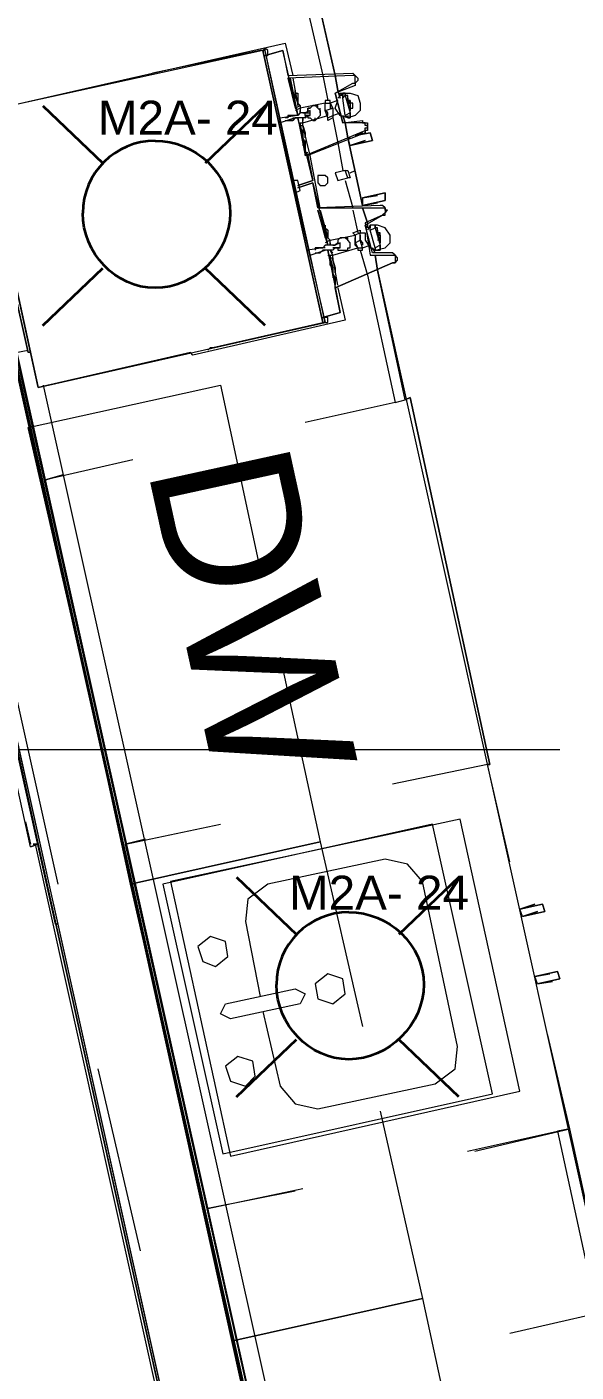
# Model space of a CAD drawing. Header units: millimetres. Extents: x 0.9 to 36.3, y 0.6 to 23.3.
# Drawn here: x 26.575 to 26.941, y 12.024 to 12.922 of the extents above; entities that cross this region are included whole.
import ezdxf

# ---------------------------------------------------------------- set-up
doc = ezdxf.new("R2010")
doc.units = ezdxf.units.MM
doc.header["$LTSCALE"] = 0.007
doc.layers.add('PDF_Geometry', color=7, linetype='Continuous', true_color=0x777777)
doc.layers.add('PDF_Text', color=7, linetype='Continuous')
doc.styles.add('PDF Arial', font='arial.ttf')

msp = doc.modelspace()

# ---------------------------------------------------------------- linework, layer by layer
at = {"layer": 'PDF_Geometry', "lineweight": 18}
msp.add_lwpolyline([(25.17398, 13.40612), (25.18231, 13.37446), (25.46896, 13.43779), (25.86061, 13.52445), (26.05894, 12.63782), (26.01727, 12.62949), (26.02894, 12.58115), (26.06894, 12.58949), (26.17893, 12.09617), (26.22727, 12.10617), (26.11727, 12.60115), (26.51392, 12.68948), (26.73225, 11.70452), (26.78558, 11.71619), (26.56059, 12.72448), (26.40226, 13.43445), (26.76391, 13.51445), (26.74891, 13.58445), (26.38726, 13.50278), (26.20393, 14.33442)], dxfattribs=at)
at = {"layer": 'PDF_Geometry', "lineweight": 9}
for points in [[(26.54559, 12.86448), (26.53059, 12.93447), (26.75891, 12.98447), (26.78058, 12.88948), (26.78224, 12.87948), (26.78391, 12.87448), (26.78224, 12.87948), (26.78058, 12.88948), (26.76058, 12.97781), (26.75224, 12.97614)], [(26.69391, 12.96281), (26.75224, 12.97614), (26.77224, 12.88948), (26.77558, 12.87281)], [(26.77891, 11.73952), (26.51559, 12.93114), (26.78058, 11.74119)], [(26.51559, 12.93114), (26.77891, 11.74286), (26.77891, 11.74119)], [(26.53892, 12.83781), (26.51725, 12.93114), (26.78224, 11.74286), (26.56725, 12.70448)], [(26.55892, 12.79115), (26.55725, 12.79615), (26.54725, 12.84114), (26.54225, 12.86448), (26.64392, 12.88781), (26.74724, 12.91114), (26.75224, 12.88948)], [(26.73391, 12.90281), (26.73558, 12.90281), (26.73558, 12.90447), (26.73558, 12.90614), (26.73391, 12.90781), (26.73225, 12.90614), (26.73058, 12.90614), (26.65892, 12.89114), (26.65558, 12.88948)], [(26.73391, 12.90614), (26.73225, 12.90614)], [(26.75224, 12.81948), (26.73391, 12.90614), (26.73391, 12.90781)], [(26.75058, 12.88781), (26.75558, 12.86281), (26.74558, 12.90614), (26.73391, 12.90281), (26.74558, 12.90614), (26.74891, 12.88948), (26.79224, 12.89114), (26.79391, 12.88948), (26.79558, 12.88781), (26.79558, 12.88614), (26.79391, 12.88448), (26.79391, 12.88281), (26.78058, 12.87781), (26.78558, 12.85781), (26.79891, 12.85948), (26.79891, 12.85781), (26.80058, 12.85781), (26.80224, 12.85781), (26.80224, 12.85614), (26.80224, 12.85448), (26.80224, 12.85281), (26.80058, 12.85281), (26.80058, 12.85114), (26.76224, 12.83614), (26.76558, 12.81948), (26.75558, 12.81615), (26.76558, 12.81948), (26.75558, 12.86114), (26.76058, 12.83614), (26.76058, 12.83781), (26.76058, 12.83614), (26.80058, 12.85281), (26.80058, 12.85448), (26.80224, 12.85448), (26.80224, 12.85614), (26.80058, 12.85614), (26.80058, 12.85781), (26.79891, 12.85781), (26.78558, 12.85781), (26.78058, 12.87781), (26.79224, 12.88448), (26.79391, 12.88448), (26.79391, 12.88614), (26.79391, 12.88781), (26.79391, 12.88948), (26.79224, 12.88948), (26.74891, 12.88781), (26.75391, 12.86781), (26.75724, 12.86948), (26.75724, 12.86781), (26.75391, 12.86614)], [(26.73391, 12.90281), (26.73391, 12.90281)], [(26.55559, 12.79615), (26.54559, 12.84114), (26.54725, 12.84114), (26.54225, 12.86448), (26.64392, 12.88781)], [(26.64392, 12.88781), (26.64392, 12.88781)], [(26.75224, 12.88781), (26.75558, 12.86948), (26.75558, 12.87114), (26.75391, 12.87614), (26.75391, 12.87781), (26.75391, 12.87948), (26.75391, 12.87781), (26.75558, 12.87781), (26.75558, 12.87614), (26.75558, 12.87114), (26.75724, 12.86948), (26.75724, 12.86781)], [(26.75391, 12.87948), (26.75391, 12.87948)], [(26.75391, 12.87948), (26.75391, 12.87948)], [(26.78224, 12.87448), (26.78558, 12.87781), (26.79058, 12.87781), (26.79558, 12.87614), (26.79724, 12.87114), (26.79724, 12.86614), (26.79391, 12.86281), (26.78891, 12.86114), (26.78391, 12.86281), (26.78058, 12.86781), (26.78224, 12.87281), (26.77724, 12.87114), (26.77724, 12.86948), (26.77724, 12.86781), (26.77891, 12.86781), (26.77891, 12.86614), (26.77891, 12.86448)], [(26.78891, 12.86281), (26.78891, 12.86114), (26.78724, 12.86281), (26.78558, 12.87448), (26.78558, 12.87614), (26.78391, 12.87614), (26.78391, 12.87781), (26.78558, 12.87781), (26.78558, 12.87614)], [(26.78724, 12.87781), (26.78558, 12.87781)], [(26.78558, 12.87448), (26.78724, 12.87614)], [(26.79058, 12.87281), (26.78891, 12.87114), (26.79058, 12.87114), (26.79058, 12.87281), (26.78891, 12.87281), (26.78891, 12.87448), (26.78891, 12.87614), (26.78724, 12.87614), (26.78724, 12.87781), (26.78724, 12.87614), (26.79058, 12.86448), (26.79058, 12.86281), (26.79058, 12.86114), (26.79058, 12.86281), (26.79058, 12.86448), (26.79058, 12.86614), (26.79058, 12.86781), (26.79058, 12.86948)], [(26.76391, 12.86281), (26.76391, 12.86614), (26.76058, 12.86448), (26.75891, 12.86448), (26.75724, 12.86448), (26.75558, 12.86281), (26.75391, 12.86281), (26.75224, 12.86281), (26.75391, 12.86281), (26.75224, 12.86281), (26.75058, 12.86281), (26.75224, 12.86281)], [(26.75558, 12.87114), (26.75558, 12.87114)], [(26.77724, 12.87114), (26.77724, 12.87281), (26.77391, 12.87281), (26.77391, 12.87114), (26.75724, 12.86781), (26.75724, 12.86448), (26.75724, 12.86614)], [(26.75724, 12.85781), (26.75891, 12.85781), (26.77558, 12.86281), (26.77558, 12.86448), (26.77391, 12.86614), (26.77391, 12.86781), (26.77391, 12.86948)], [(26.76058, 12.86281), (26.76058, 12.86448), (26.75891, 12.86448), (26.76224, 12.86448), (26.76391, 12.86448)], [(26.76224, 12.86448), (26.76224, 12.86614), (26.76224, 12.86781), (26.76391, 12.86781), (26.76558, 12.86948), (26.76724, 12.86948), (26.76891, 12.86781), (26.77058, 12.86614), (26.77058, 12.86448), (26.77058, 12.86281), (26.76891, 12.86114), (26.76724, 12.85948), (26.76724, 12.86114)], [(26.76891, 12.86781), (26.76891, 12.86948), (26.76724, 12.86948), (26.76558, 12.86948), (26.76391, 12.86781), (26.76224, 12.86781), (26.76224, 12.86614)], [(26.77058, 12.86448), (26.77058, 12.86614), (26.77058, 12.86781)], [(26.77391, 12.86614), (26.77891, 12.86781)], [(26.77558, 12.86114), (26.77891, 12.86281), (26.78391, 12.86448)], [(26.79058, 12.86448), (26.78724, 12.86281)], [(26.79058, 12.86781), (26.79224, 12.86781), (26.79224, 12.86948), (26.79224, 12.87114), (26.79058, 12.87114), (26.79058, 12.87281), (26.78891, 12.87281)], [(26.78891, 12.87114), (26.79058, 12.87114)], [(26.79058, 12.86781), (26.79058, 12.86781)], [(26.74724, 12.85948), (26.74891, 12.85948), (26.75058, 12.85948), (26.75224, 12.85948), (26.75058, 12.85948), (26.75224, 12.85948), (26.75391, 12.86114), (26.74391, 12.85781), (26.74391, 12.86114), (26.75391, 12.86281)], [(26.74391, 12.85781), (26.74391, 12.86114)], [(26.75058, 12.86281), (26.74891, 12.86281), (26.74891, 12.86114), (26.74724, 12.86114)], [(26.75224, 12.85948), (26.75391, 12.86114), (26.75224, 12.85948)], [(26.75224, 12.86114), (26.75391, 12.86114), (26.75558, 12.86114)], [(26.76058, 12.86114), (26.76224, 12.86281), (26.76391, 12.86281), (26.76224, 12.86281), (26.76058, 12.86281), (26.76058, 12.86114), (26.75891, 12.86114), (26.75724, 12.86114), (26.75558, 12.86114), (26.75391, 12.86114)], [(26.76058, 12.83948), (26.76058, 12.84114), (26.76058, 12.84281), (26.76058, 12.84448), (26.75891, 12.84781), (26.75891, 12.84948), (26.75891, 12.85114), (26.75891, 12.85281), (26.75724, 12.85448), (26.75724, 12.85614), (26.75891, 12.85614), (26.75891, 12.85781), (26.75891, 12.86114), (26.75891, 12.85948)], [(26.76058, 12.84614), (26.76058, 12.83781), (26.76058, 12.83948), (26.76058, 12.84114), (26.76058, 12.84281), (26.76058, 12.84448), (26.75891, 12.84781), (26.75891, 12.84948), (26.75891, 12.85114), (26.75891, 12.85281), (26.75724, 12.85448), (26.75724, 12.85614), (26.75891, 12.84948)], [(26.77058, 12.80115), (26.76391, 12.83614), (26.75891, 12.85614)], [(26.76058, 12.86281), (26.76058, 12.86281)], [(26.76224, 12.86281), (26.76224, 12.86114), (26.76391, 12.86114), (26.76558, 12.85948), (26.76724, 12.85948)], [(26.76391, 12.86114), (26.76391, 12.86114)], [(26.77891, 12.86114), (26.78224, 12.84448), (26.78558, 12.82614)], [(26.79891, 12.80781), (26.80891, 12.80948), (26.79891, 12.80781), (26.81391, 12.81115), (26.81391, 12.80615), (26.79891, 12.80281), (26.80891, 12.80448), (26.79891, 12.80281), (26.81391, 12.80615), (26.81391, 12.81115), (26.79891, 12.80781), (26.79891, 12.80281), (26.78891, 12.84781), (26.78724, 12.85781), (26.78558, 12.86281), (26.78724, 12.85781), (26.78891, 12.84781), (26.79891, 12.80281)], [(26.78891, 12.86114), (26.79058, 12.86114)], [(26.75891, 12.84781), (26.75891, 12.84614)], [(26.76058, 12.84781), (26.76058, 12.84781)], [(26.76058, 12.84781), (26.76058, 12.84781)], [(26.79058, 12.84281), (26.80058, 12.84614), (26.79058, 12.84281), (26.80558, 12.84614), (26.80391, 12.85114), (26.79391, 12.84948), (26.80391, 12.85114), (26.80558, 12.84614), (26.79058, 12.84281), (26.78891, 12.84781), (26.79058, 12.84781), (26.78891, 12.84781), (26.79058, 12.84781), (26.78891, 12.84781)], [(26.75891, 12.84448), (26.75891, 12.84281)], [(26.76058, 12.83781), (26.76058, 12.83781)], [(26.59558, 12.3495), (26.48726, 12.83614)], [(26.78724, 12.82614), (26.78891, 12.82614), (26.79058, 12.82114), (26.78891, 12.82114)], [(26.78724, 12.81948), (26.79224, 12.80115)], [(26.79058, 12.82448), (26.79391, 12.82614)], [(26.75391, 12.81115), (26.77391, 12.72448), (26.77224, 12.72448)], [(26.76891, 12.80115), (26.76558, 12.81781), (26.75558, 12.81448), (26.76558, 12.81781), (26.77558, 12.77615), (26.76891, 12.79948), (26.77391, 12.78115), (26.77558, 12.78115), (26.77724, 12.77948), (26.77391, 12.77781)], [(26.77058, 12.79948), (26.77558, 12.78115), (26.77391, 12.78615), (26.77391, 12.78781), (26.77391, 12.78948), (26.77391, 12.78781), (26.77558, 12.78615), (26.77558, 12.78115), (26.77724, 12.77948)], [(26.79224, 12.79948), (26.79558, 12.78448)], [(26.77391, 12.78948), (26.77391, 12.78948)], [(26.77391, 12.78948), (26.77391, 12.78948)], [(26.77724, 12.77781), (26.77724, 12.77615), (26.77724, 12.77948), (26.79391, 12.78281), (26.79391, 12.77781), (26.79558, 12.77448), (26.79558, 12.77281), (26.79891, 12.77281), (26.79891, 12.77448), (26.79724, 12.77948), (26.79724, 12.78448), (26.80058, 12.78448), (26.80058, 12.77948), (26.80391, 12.77448), (26.80724, 12.77281), (26.81391, 12.77448), (26.81724, 12.77781), (26.81724, 12.78281), (26.81391, 12.78781), (26.80891, 12.78948), (26.80391, 12.78948), (26.80224, 12.78615)], [(26.80724, 12.78948), (26.80391, 12.78948)], [(26.81058, 12.77615), (26.80724, 12.77448), (26.80391, 12.78615), (26.80391, 12.78781), (26.80391, 12.78948), (26.80391, 12.78781)], [(26.80391, 12.78615), (26.80724, 12.78781)], [(26.80891, 12.78281), (26.81058, 12.78448), (26.80891, 12.78448), (26.80891, 12.78615), (26.80891, 12.78781), (26.80724, 12.78781), (26.80724, 12.78948), (26.80724, 12.78781), (26.81058, 12.77615), (26.81058, 12.77448), (26.81058, 12.77281), (26.81058, 12.77448), (26.81058, 12.77615), (26.81058, 12.77781), (26.81058, 12.77948), (26.80891, 12.77948)], [(26.80891, 12.78448), (26.80891, 12.78448)], [(26.81058, 12.77948), (26.81058, 12.78115), (26.81058, 12.78281), (26.81058, 12.78448), (26.80891, 12.78448)], [(26.78391, 12.77448), (26.78391, 12.77781), (26.78058, 12.77615), (26.77891, 12.77615), (26.77724, 12.77615), (26.77391, 12.77615), (26.77224, 12.77448), (26.76224, 12.77281)], [(26.77391, 12.77448), (26.77224, 12.77448), (26.77058, 12.77448), (26.77224, 12.77448), (26.77058, 12.77448), (26.76891, 12.77448), (26.76724, 12.77448), (26.76724, 12.77281)], [(26.77891, 12.77448), (26.78224, 12.77448), (26.78391, 12.77448), (26.78058, 12.77448), (26.77891, 12.77281), (26.77724, 12.77281), (26.77558, 12.77281), (26.77391, 12.77281)], [(26.77558, 12.76948), (26.77891, 12.76948), (26.79558, 12.77448), (26.79391, 12.77615), (26.79391, 12.77781), (26.79391, 12.77948), (26.79391, 12.78115)], [(26.77558, 12.78115), (26.77558, 12.78115)], [(26.79058, 12.77615), (26.79058, 12.77781), (26.78891, 12.77948), (26.78724, 12.78115), (26.78558, 12.78115), (26.78391, 12.78115), (26.78224, 12.77948), (26.78224, 12.77781), (26.78058, 12.77615), (26.77891, 12.77615)], [(26.78058, 12.77615), (26.77891, 12.77615), (26.78058, 12.77615)], [(26.78058, 12.77448), (26.77891, 12.77448), (26.78058, 12.77448)], [(26.78224, 12.77448), (26.78224, 12.77281), (26.78391, 12.77281), (26.78558, 12.77281), (26.78724, 12.77281), (26.78891, 12.77281), (26.78891, 12.77448), (26.79058, 12.77448), (26.79058, 12.77615), (26.79058, 12.77781), (26.78891, 12.77948), (26.78891, 12.78115), (26.78724, 12.78115), (26.78558, 12.78115), (26.78391, 12.78115), (26.78224, 12.77948), (26.78224, 12.77781), (26.78058, 12.77615)], [(26.79391, 12.77781), (26.79724, 12.77948)], [(26.79558, 12.77448), (26.79891, 12.77448), (26.80391, 12.77615)], [(26.79724, 12.78281), (26.79724, 12.78115), (26.79724, 12.77948), (26.79891, 12.77781), (26.79891, 12.77615)], [(26.80724, 12.77448), (26.80724, 12.77281), (26.80724, 12.77448)], [(26.80891, 12.78281), (26.80891, 12.78281)], [(26.81058, 12.78115), (26.80891, 12.78115)], [(26.79724, 12.77281), (26.80224, 12.75615), (26.82058, 12.67115), (26.76058, 12.65782)], [(26.76391, 12.76948), (26.77391, 12.77281), (26.77224, 12.77281), (26.77391, 12.77281), (26.77224, 12.77281), (26.77058, 12.77115), (26.77224, 12.77281)], [(26.76724, 12.77115), (26.76891, 12.77115), (26.77058, 12.77115)], [(26.78058, 12.74948), (26.78058, 12.75115), (26.78058, 12.75281), (26.78058, 12.75448), (26.77891, 12.75781), (26.77891, 12.75948), (26.77891, 12.76115), (26.77724, 12.76281), (26.77724, 12.76615), (26.77724, 12.76781), (26.77891, 12.76781), (26.77891, 12.76948), (26.77724, 12.77281), (26.77891, 12.77115)], [(26.77891, 12.75948), (26.77891, 12.75781), (26.78058, 12.75115), (26.78058, 12.75281), (26.78058, 12.75448), (26.77891, 12.75781), (26.77891, 12.75948), (26.77891, 12.76115), (26.77724, 12.76281), (26.77724, 12.76615), (26.77724, 12.76781), (26.77891, 12.76115)], [(26.78224, 12.74948), (26.77891, 12.76781)], [(26.77891, 12.76615), (26.77891, 12.76615)], [(26.78224, 12.77281), (26.78391, 12.77281)], [(26.78724, 12.77281), (26.78724, 12.77281)], [(26.80724, 12.77281), (26.81058, 12.77281)], [(26.82058, 12.67115), (26.82724, 12.67282), (26.80891, 12.75948), (26.80724, 12.76948), (26.80891, 12.75948), (27.02223, 11.79785)], [(26.78058, 12.75781), (26.78058, 12.75781)], [(26.78058, 12.75781), (26.78058, 12.75781)], [(26.68391, 12.70448), (26.58225, 12.68115), (26.57725, 12.70448), (26.56725, 12.74948), (26.56559, 12.74948), (26.57559, 12.70448), (26.56559, 12.74948)], [(26.78224, 12.74781), (26.78724, 12.72615), (26.68558, 12.70282), (26.68391, 12.70448), (26.58225, 12.68115), (26.57725, 12.70448), (26.57559, 12.70448)], [(26.77891, 12.75615), (26.77891, 12.75448)], [(26.69558, 12.70615), (26.69725, 12.70782), (26.69891, 12.70782), (26.77224, 12.72448), (26.77391, 12.72448), (26.77558, 12.72448), (26.77558, 12.72615), (26.77558, 12.72782), (26.77391, 12.72782), (26.77224, 12.72782), (26.77391, 12.72782)], [(26.77391, 12.72448), (26.77391, 12.72448)], [(26.64558, 12.63282), (26.58725, 12.61949), (26.56725, 12.70448), (26.57559, 12.70615)], [(26.3356, 11.62619), (26.30893, 11.74119), (26.33393, 11.62619), (26.73058, 11.71452), (26.59558, 12.32283), (26.51392, 12.68782)], [(26.59558, 12.32283), (26.59392, 12.32283), (26.51225, 12.68948)], [(26.60392, 12.53116), (26.57559, 12.65449), (26.70391, 12.68282), (26.73058, 12.55949)], [(26.58558, 12.68282), (26.79391, 11.74619)], [(26.57725, 12.3745), (26.51892, 12.63949)], [(26.59892, 12.62282), (26.58725, 12.61949), (26.59892, 12.62282)], [(26.74391, 12.50116), (26.77058, 12.37783), (26.64392, 12.3495), (26.61725, 12.47283)], [(26.43059, 12.43949), (26.93057, 12.43949)], [(26.89724, 12.3645), (26.88224, 12.42949), (26.81891, 12.41616)], [(26.57392, 12.39116), (26.57725, 12.37616)], [(26.78224, 11.74286), (26.64058, 12.37616), (26.70391, 12.3895)], [(26.72391, 11.73119), (26.33226, 11.64286), (26.72558, 11.72952), (26.58225, 12.37616), (26.72891, 11.71452)], [(26.72391, 11.72952), (26.58059, 12.37616)], [(26.67225, 12.22617), (26.64392, 12.3495), (26.77058, 12.37783), (26.79891, 12.2545)], [(26.73225, 12.2645), (26.74391, 12.2145), (26.75391, 12.20284), (26.76891, 12.1995), (26.84724, 12.21617), (26.86057, 12.22617), (26.86224, 12.24117), (26.83891, 12.35116), (26.82891, 12.36283), (26.81391, 12.36616), (26.73558, 12.3495), (26.72225, 12.3395), (26.72058, 12.3245), (26.73058, 12.2745)], [(26.90557, 12.32783), (26.91557, 12.33116), (26.90557, 12.32783), (26.92057, 12.33116), (26.9189, 12.33616), (26.90391, 12.33283)], [(26.91557, 12.28283), (26.92557, 12.2845), (26.91557, 12.28283), (26.93057, 12.28617), (26.9289, 12.29117), (26.9139, 12.28783)], [(26.87391, 12.17117), (26.93724, 12.18617), (26.92224, 12.2495)], [(26.65058, 12.10451), (26.62225, 12.22617)], [(26.81058, 12.19784), (26.83891, 12.07284), (26.71225, 12.04451), (26.68391, 12.1695)], [(26.86891, 12.17117), (26.9289, 12.1845), (26.95557, 12.06284), (26.89724, 12.04951)], [(26.95557, 12.06284), (26.9639, 12.06451), (26.93724, 12.18617), (26.9289, 12.1845)], [(26.75391, 12.14451), (26.69558, 12.13284), (26.75891, 12.14617)], [(26.73891, 11.92118), (26.71225, 12.04451), (26.83891, 12.07284), (26.86557, 11.94951)]]:
    msp.add_lwpolyline(points, dxfattribs=at)
at = {"layer": 'PDF_Geometry', "lineweight": 13}
for points in [[(26.73225, 12.90614), (26.77224, 12.72448), (26.77391, 12.72448), (26.73391, 12.90614), (26.73225, 12.90614), (26.54225, 12.86448), (26.58225, 12.68115), (26.77391, 12.72448), (26.77224, 12.72448), (26.73225, 12.90614), (26.73391, 12.90614)], [(26.75224, 12.81948), (26.75391, 12.81115), (26.75724, 12.81281), (26.75558, 12.81948)], [(26.76891, 12.81948), (26.76891, 12.81781), (26.77058, 12.81615), (26.77224, 12.81615), (26.77391, 12.81615), (26.77558, 12.81781), (26.77558, 12.81948), (26.77558, 12.82114), (26.77391, 12.82281), (26.77224, 12.82281), (26.77058, 12.82281), (26.76891, 12.82281), (26.76891, 12.82114)], [(26.78724, 12.82614), (26.78058, 12.82448), (26.78224, 12.81948), (26.78891, 12.82114)]]:
    msp.add_lwpolyline(points, close=True, dxfattribs=at)
at = {"layer": 'PDF_Geometry', "lineweight": 9}
for points in [[(26.79058, 12.86948), (26.79058, 12.86781), (26.79058, 12.86614), (26.78891, 12.87281), (26.78891, 12.87448), (26.78891, 12.87281), (26.79058, 12.87281), (26.79058, 12.87114)], [(26.77891, 12.86114), (26.77558, 12.85948), (26.77558, 12.86114), (26.77391, 12.86614), (26.77391, 12.87114), (26.77724, 12.87114), (26.77891, 12.86781), (26.77891, 12.86281)], [(26.76224, 12.83781), (26.76058, 12.83781), (26.76058, 12.83948), (26.76058, 12.84281), (26.76058, 12.84448), (26.75891, 12.84781), (26.75891, 12.84948), (26.75891, 12.85281), (26.75724, 12.85448), (26.75724, 12.85614), (26.75724, 12.85781), (26.75724, 12.85614), (26.75724, 12.85448), (26.75891, 12.85281), (26.75891, 12.84948), (26.75891, 12.84781), (26.76058, 12.84448), (26.76058, 12.84281), (26.76058, 12.83948), (26.76058, 12.83781)], [(26.75891, 12.85614), (26.76058, 12.85114), (26.76058, 12.84948), (26.76058, 12.84781), (26.76058, 12.84948), (26.76058, 12.85114)], [(26.79891, 12.85114), (26.79391, 12.84948)], [(26.78058, 12.74781), (26.81891, 12.76448), (26.82058, 12.76448), (26.82224, 12.76615), (26.82224, 12.76781), (26.82058, 12.76948), (26.81891, 12.77115), (26.80558, 12.77115), (26.80058, 12.78948), (26.81224, 12.79615), (26.81391, 12.79615), (26.81391, 12.79781), (26.81558, 12.79948), (26.81391, 12.79948), (26.81391, 12.80115), (26.81224, 12.80281), (26.81058, 12.80281), (26.76891, 12.80115), (26.81058, 12.80115), (26.81224, 12.80115), (26.81391, 12.80115), (26.81391, 12.79948), (26.81391, 12.79781), (26.81224, 12.79615), (26.80058, 12.79115), (26.80391, 12.76948), (26.81891, 12.76948), (26.82058, 12.76948), (26.82058, 12.76781), (26.82058, 12.76615), (26.82058, 12.76448), (26.81891, 12.76448)], [(26.79891, 12.80115), (26.80224, 12.79115), (26.80224, 12.78781), (26.80224, 12.79115)], [(26.79724, 12.78615), (26.79724, 12.78448), (26.79391, 12.78281), (26.79224, 12.78448)], [(26.81058, 12.78115), (26.81058, 12.77948), (26.81058, 12.77781), (26.80891, 12.78448), (26.80891, 12.78615), (26.80891, 12.78448), (26.80891, 12.78281), (26.81058, 12.78281)], [(26.80558, 12.77448), (26.80724, 12.77115)], [(26.77558, 12.77281), (26.78391, 12.73115), (26.77224, 12.72782), (26.78391, 12.73115), (26.78058, 12.74781), (26.78058, 12.74948)], [(26.78058, 12.74948), (26.78058, 12.75115), (26.78058, 12.75281), (26.78058, 12.75448), (26.77891, 12.75615), (26.77891, 12.75948), (26.77891, 12.76115), (26.77724, 12.76448), (26.77724, 12.76615), (26.77724, 12.76781), (26.77724, 12.76948), (26.77724, 12.76781), (26.77724, 12.76615), (26.77724, 12.76448), (26.77891, 12.76115), (26.77891, 12.75948), (26.77891, 12.75615), (26.78058, 12.75448), (26.78058, 12.75281), (26.78058, 12.75115)], [(26.78058, 12.76115), (26.77891, 12.76615), (26.77891, 12.76781), (26.77891, 12.76615), (26.78058, 12.76115), (26.78058, 12.75948), (26.78058, 12.75781), (26.78058, 12.75948)], [(26.88224, 12.42949), (26.88391, 12.42949), (26.83057, 12.67448), (26.82724, 12.67282), (26.83057, 12.67448), (26.88391, 12.42949)], [(26.52392, 12.64115), (26.58225, 12.37616)], [(26.52392, 12.64115), (26.58225, 12.37616)], [(26.66558, 12.3495), (26.70558, 12.1695), (26.88557, 12.2095), (26.84557, 12.3895)], [(26.71058, 12.16784), (26.90391, 12.21117), (26.86391, 12.39283), (26.67058, 12.35116)], [(26.64058, 12.37616), (26.65392, 12.3795)], [(26.57725, 12.3745), (26.58225, 12.37616), (26.57892, 12.37616), (26.58225, 12.37616)], [(26.92057, 12.33116), (26.90557, 12.32783), (26.90391, 12.33283), (26.9189, 12.33616)], [(26.9139, 12.33616), (26.90391, 12.33283)], [(26.70058, 12.2945), (26.70891, 12.30117), (26.70725, 12.31117), (26.69725, 12.3145), (26.68891, 12.30783), (26.69225, 12.29783)], [(26.77891, 12.2695), (26.78724, 12.27617), (26.78558, 12.28617), (26.77558, 12.2895), (26.76724, 12.28283), (26.76891, 12.27283)], [(26.93057, 12.28617), (26.91557, 12.28283), (26.9139, 12.28783), (26.9289, 12.29117)], [(26.9239, 12.2895), (26.9139, 12.28783)], [(26.71058, 12.2595), (26.70391, 12.26283), (26.70725, 12.2695), (26.75391, 12.2795), (26.76058, 12.27617), (26.75724, 12.2695)], [(26.72058, 12.2145), (26.72725, 12.22117), (26.72558, 12.23117), (26.71558, 12.2345), (26.70725, 12.22784), (26.71058, 12.21784)]]:
    msp.add_lwpolyline(points, close=True, dxfattribs=at)
at = {"layer": 'PDF_Geometry', "lineweight": 35}
for points in [[(26.58544, 12.86929), (26.62543, 12.83095)], [(26.73376, 12.86929), (26.69376, 12.83095)], [(26.58544, 12.72263), (26.62543, 12.76096)], [(26.73376, 12.72263), (26.69376, 12.76096)], [(26.71471, 12.35414), (26.75471, 12.31581)], [(26.86303, 12.35414), (26.82304, 12.31581)], [(26.71471, 12.20748), (26.75471, 12.24582)], [(26.86303, 12.20748), (26.82304, 12.24582)]]:
    msp.add_lwpolyline(points, dxfattribs=at)
at = {"layer": 'PDF_Geometry', "color": 9, "lineweight": 9, "true_color": 0xbababa}
for points in [[(26.59225, 12.57949), (26.59392, 12.57949)], [(26.70225, 12.09117), (26.70225, 12.09117)]]:
    msp.add_lwpolyline(points, dxfattribs=at)
at = {"layer": 'PDF_Geometry', "lineweight": 35}
for centre in [(26.66047, 12.79759), (26.78974, 12.28245)]:
    msp.add_arc(centre, 0.04837, 90.04113, 179.95887, dxfattribs=at)
for points in [[(26.66043, 12.84595), (26.6871, 12.84595), (26.71043, 12.82429), (26.71043, 12.79762)], [(26.66043, 12.74762), (26.63377, 12.74762), (26.6121, 12.77096), (26.6121, 12.79762)], [(26.71043, 12.79762), (26.71043, 12.77096), (26.6871, 12.74762), (26.66043, 12.74762)], [(26.7897, 12.33081), (26.81637, 12.33081), (26.8397, 12.30915), (26.8397, 12.28248)], [(26.7897, 12.23248), (26.76304, 12.23248), (26.74137, 12.25581), (26.74137, 12.28248)], [(26.8397, 12.28248), (26.8397, 12.25581), (26.81637, 12.23248), (26.7897, 12.23248)]]:
    msp.add_open_spline(points, degree=3, dxfattribs=at)

# ---------------------------------------------------------------- texts
at = {"layer": 'PDF_Text', "char_height": 0.02276, "attachment_point": 4, "style": 'PDF Arial'}
for insert in [(26.62215, 12.86133), (26.74973, 12.34376)]:
    msp.add_mtext('M2A- 24', dxfattribs=dict(at, insert=insert))
at = {"layer": 'PDF_Text', "color": 8, "true_color": 0x777777, "insert": (26.70135, 12.63863), "char_height": 0.095483, "attachment_point": 4, "rotation": 282.34049, "style": 'PDF Arial'}
msp.add_mtext('DW', dxfattribs=at)

doc.saveas('drawing.dxf')
